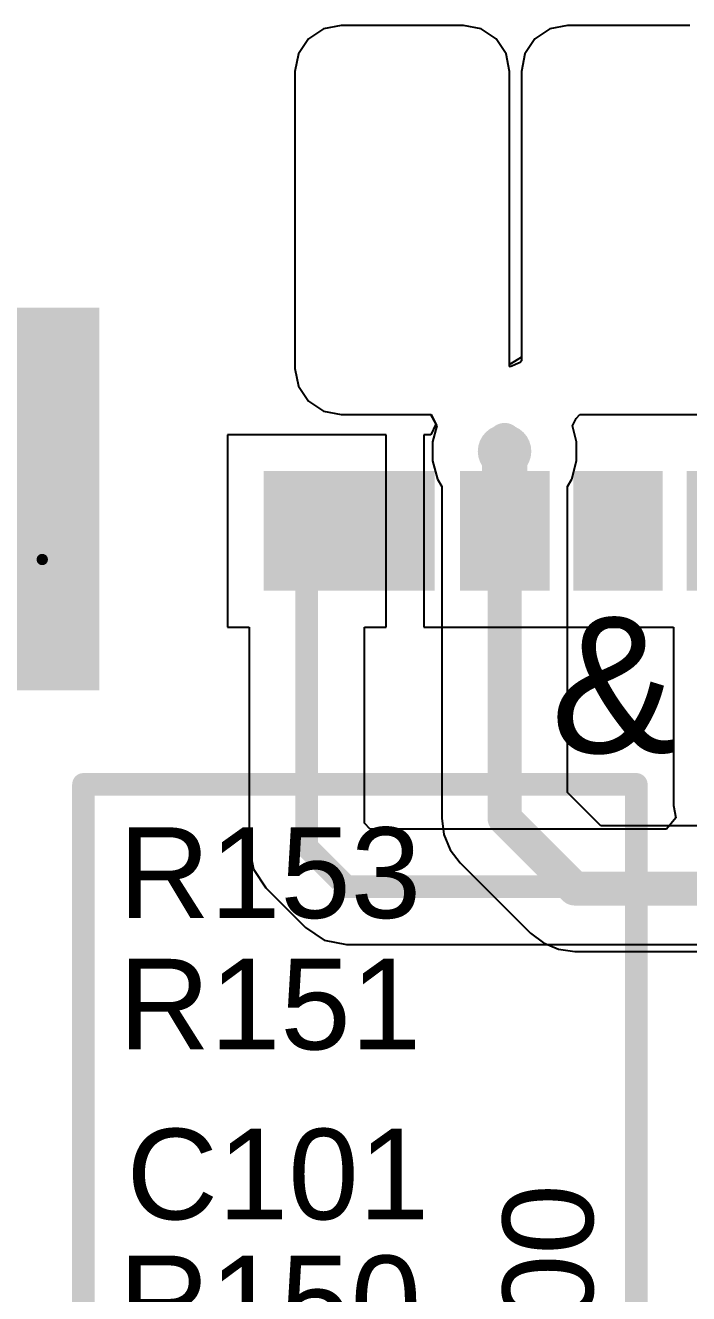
# Model space of a CAD drawing. Header units: millimetres. Extents: x -3 to 5437, y -3 to 5435.
# Drawn here: x 20.33 to 27.76, y 97.97 to 112.19 of the extents above; entities that cross this region are included whole.
import ezdxf

# ---------------------------------------------------------------- set-up
doc = ezdxf.new("R2010")
doc.units = ezdxf.units.MM
for name, color, linetype in [('BottomLayer', 5, 'Continuous'), ('BottomSolder', 6, 'Continuous'), ('TopLayer', 1, 'Continuous'), ('TopOverlay', 2, 'Continuous'), ('TopPaste', 8, 'Continuous'), ('TopSolder', 216, 'Continuous'), ('ViaHoleLayer', 16, 'Continuous')]:
    doc.layers.add(name, color=color, linetype=linetype)
doc.styles.add('Arial', font='', dxfattribs={"height": 0.2})
doc.styles.get('Arial').set_extended_font_data('Arial')

# ---------------------------------------------------------------- blocks, each defined once
blk = doc.blocks.new('XKNANO_113_192')
at = {"layer": 'TopLayer'}
for points in [[(-1.42, 7.31), (-0.62, 7.31), (-0.62, 6.17), (-1.42, 6.17)], [(-0.15, 7.31), (0.65, 7.31), (0.65, 6.17), (-0.15, 6.17)], [(1.139, 7.31), (1.901, 7.31), (1.901, 6.17), (1.139, 6.17)], [(2.089, 7.31), (2.851, 7.31), (2.851, 6.17), (2.089, 6.17)]]:
    blk.add_hatch(color=1, dxfattribs=at).paths.add_polyline_path(points)
at = {"layer": 'TopPaste'}
for points in [[(-1.42, 7.31), (-0.62, 7.31), (-0.62, 6.17), (-1.42, 6.17)], [(-0.15, 7.31), (0.65, 7.31), (0.65, 6.17), (-0.15, 6.17)], [(1.139, 7.31), (1.901, 7.31), (1.901, 6.17), (1.139, 6.17)], [(2.089, 7.31), (2.851, 7.31), (2.851, 6.17), (2.089, 6.17)]]:
    blk.add_hatch(color=8, dxfattribs=at).paths.add_polyline_path(points)
at = {"layer": 'TopSolder'}
for points in [[(-2.792, 7.412), (-1.788, 7.412), (-1.788, 6.068), (-2.792, 6.068)], [(-1.522, 7.412), (-0.518, 7.412), (-0.518, 6.068), (-1.522, 6.068)], [(-0.252, 7.412), (0.752, 7.412), (0.752, 6.068), (-0.252, 6.068)], [(1.037, 7.412), (2.003, 7.412), (2.003, 6.068), (1.037, 6.068)], [(1.987, 7.412), (2.953, 7.412), (2.953, 6.068), (1.987, 6.068)]]:
    blk.add_hatch(color=216, dxfattribs=at).paths.add_polyline_path(points)
at = {"layer": 'TopOverlay', "const_width": 0.127}
blk.add_lwpolyline([(6.579, 7.061), (5.436, 7.061)], dxfattribs=at)
at = {"layer": 'TopOverlay', "const_width": 0.0635}
blk.add_lwpolyline([(5.404, 7.061, 1), (5.467, 7.061, 1)], format="xyb", close=True, dxfattribs=at)

msp = doc.modelspace()

# ---------------------------------------------------------------- hatches: boundary and pattern name
at = {"layer": 'BottomLayer'}
h = msp.add_hatch(color=5, dxfattribs=at)
edge = h.paths.add_edge_path()
edge.add_arc((25.701, 107.417), 0.3, 0, 360)
at = {"layer": 'BottomSolder'}
h = msp.add_hatch(color=6, dxfattribs=at)
edge = h.paths.add_edge_path()
edge.add_arc((25.701, 107.417), 0.15, 0, 360)
at = {"layer": 'TopLayer'}
msp.add_hatch(color=1, dxfattribs=at).paths.add_polyline_path([(15.951, 104.739), (21.158, 104.739), (21.158, 109.029), (15.951, 109.029)])
h = msp.add_hatch(color=1, dxfattribs=at)
edge = h.paths.add_edge_path()
edge.add_arc((25.701, 107.417), 0.3, 0, 360)
at = {"layer": 'TopSolder'}
h = msp.add_hatch(color=216, dxfattribs=at)
edge = h.paths.add_edge_path()
edge.add_arc((25.701, 107.417), 0.15, 0, 360)
at = {"layer": 'ViaHoleLayer'}
h = msp.add_hatch(color=16, dxfattribs=at)
edge = h.paths.add_edge_path()
edge.add_arc((25.701, 107.417), 0.15, 0, 360)

# ---------------------------------------------------------------- linework, layer by layer
at = {"layer": 'BottomLayer'}
for p, q in [((23.868, 112.192), (23.67, 112.152)), ((25.239, 112.192), (23.868, 112.192)), ((25.438, 112.152), (25.239, 112.192)), ((26.408, 112.192), (26.21, 112.152)), ((27.779, 112.192), (26.408, 112.192)), ((23.502, 112.04), (23.389, 111.872)), ((23.67, 112.152), (23.502, 112.04)), ((25.606, 112.04), (25.438, 112.152)), ((25.718, 111.872), (25.606, 112.04)), ((26.042, 112.04), (25.929, 111.872)), ((26.21, 112.152), (26.042, 112.04)), ((23.389, 111.872), (23.35, 111.674)), ((25.757, 111.674), (25.718, 111.872)), ((25.929, 111.872), (25.89, 111.674)), ((23.35, 111.674), (23.35, 108.346)), ((25.757, 108.395), (25.757, 111.674)), ((25.89, 111.674), (25.89, 108.473)), ((23.35, 108.346), (23.389, 108.148)), ((25.764, 108.392), (25.757, 108.395)), ((25.89, 108.473), (25.764, 108.392)), ((23.389, 108.148), (23.502, 107.98)), ((23.502, 107.98), (23.67, 107.868)), ((23.67, 107.868), (23.868, 107.829)), ((23.868, 107.829), (24.877, 107.829)), ((24.877, 107.829), (24.941, 107.702)), ((26.462, 107.702), (26.504, 107.784)), ((26.504, 107.784), (26.544, 107.829)), ((26.544, 107.829), (30.319, 107.829)), ((24.941, 107.702), (24.893, 107.524)), ((26.509, 107.524), (26.462, 107.702)), ((24.893, 107.524), (24.893, 107.311)), ((26.509, 107.311), (26.509, 107.524)), ((24.893, 107.311), (24.949, 107.106)), ((26.454, 107.106), (26.509, 107.311)), ((24.949, 107.106), (24.997, 107.022)), ((26.406, 107.022), (26.454, 107.106)), ((24.997, 107.022), (24.997, 103.303)), ((26.406, 103.594), (26.406, 107.022)), ((26.78, 103.22), (26.406, 103.594)), ((24.997, 103.303), (25.021, 103.12)), ((32.222, 103.22), (26.78, 103.22)), ((25.021, 103.12), (25.091, 102.95)), ((25.091, 102.95), (25.203, 102.804)), ((25.203, 102.804), (25.99, 102.017)), ((25.99, 102.017), (26.136, 101.906)), ((26.136, 101.906), (26.306, 101.835)), ((26.306, 101.835), (26.488, 101.811)), ((26.488, 101.811), (31.97, 101.811))]:
    msp.add_line(p, q, dxfattribs=at)
at = {"layer": 'BottomLayer', "const_width": 0.381}
for points in [[(25.701, 107.417), (25.701, 107.544)], [(25.701, 103.303), (25.701, 107.417)], [(25.701, 103.303), (26.488, 102.516)], [(26.488, 102.516), (32.617, 102.516)]]:
    msp.add_lwpolyline(points, dxfattribs=at)
at = {"layer": 'BottomLayer', "const_width": 0.191}
for points in [[(25.606, 107.544, 1), (25.797, 107.544, 1)], [(25.606, 107.417, 1), (25.797, 107.417, 1)], [(25.606, 107.417, 1), (25.797, 107.417, 1)], [(25.606, 103.303, 1), (25.797, 103.303, 1)], [(25.606, 103.303, 1), (25.797, 103.303, 1)], [(26.393, 102.516, 1), (26.584, 102.516, 1)], [(26.393, 102.516, 1), (26.584, 102.516, 1)]]:
    msp.add_lwpolyline(points, format="xyb", close=True, dxfattribs=at)
at = {"layer": 'TopLayer'}
for p, q in [((23.868, 112.192), (23.67, 112.152)), ((25.239, 112.192), (23.868, 112.192)), ((25.438, 112.152), (25.239, 112.192)), ((26.408, 112.192), (26.21, 112.152)), ((27.779, 112.192), (26.408, 112.192)), ((23.502, 112.04), (23.389, 111.872)), ((23.67, 112.152), (23.502, 112.04)), ((25.606, 112.04), (25.438, 112.152)), ((25.718, 111.872), (25.606, 112.04)), ((26.042, 112.04), (25.929, 111.872)), ((26.21, 112.152), (26.042, 112.04)), ((23.389, 111.872), (23.35, 111.674)), ((25.757, 111.674), (25.718, 111.872)), ((25.929, 111.872), (25.89, 111.674)), ((23.35, 111.674), (23.35, 108.346)), ((25.757, 108.367), (25.757, 111.674)), ((25.89, 111.674), (25.89, 108.432)), ((23.35, 108.346), (23.389, 108.148)), ((25.763, 108.363), (25.757, 108.367)), ((25.875, 108.413), (25.763, 108.363)), ((25.89, 108.432), (25.875, 108.413)), ((23.389, 108.148), (23.502, 107.98)), ((23.502, 107.98), (23.67, 107.868)), ((23.67, 107.868), (23.868, 107.829)), ((23.868, 107.829), (24.87, 107.829)), ((24.87, 107.829), (24.93, 107.723)), ((24.93, 107.723), (24.876, 107.603)), ((24.372, 107.603), (22.594, 107.603)), ((22.594, 107.603), (22.594, 105.447)), ((24.372, 105.447), (24.372, 107.603)), ((24.876, 107.603), (24.795, 107.603)), ((24.795, 107.603), (24.795, 105.447)), ((22.594, 105.447), (22.836, 105.447)), ((22.836, 105.447), (22.836, 102.981)), ((24.13, 103.249), (24.13, 105.447)), ((24.13, 105.447), (24.372, 105.447)), ((24.795, 105.447), (27.596, 105.447)), ((27.596, 105.447), (27.596, 103.445)), ((27.596, 103.445), (27.622, 103.31)), ((24.196, 103.183), (24.13, 103.249)), ((27.622, 103.31), (27.518, 103.183)), ((27.518, 103.183), (24.196, 103.183)), ((22.836, 102.981), (22.885, 102.733)), ((22.885, 102.733), (23.025, 102.523)), ((23.025, 102.523), (23.47, 102.078)), ((23.47, 102.078), (23.68, 101.938)), ((23.68, 101.938), (23.928, 101.888)), ((23.928, 101.888), (29.906, 101.888))]:
    msp.add_line(p, q, dxfattribs=at)
for points, const_width in [([(25.701, 106.527), (25.701, 107.417)], 0.508), ([(23.483, 102.981), (23.483, 106.525)], 0.254), ([(25.701, 106.527), (25.703, 106.525)], 0.254), ([(23.483, 102.981), (23.928, 102.536)], 0.254), ([(23.928, 102.536), (30.614, 102.536)], 0.254)]:
    msp.add_lwpolyline(points, dxfattribs=dict(at, const_width=const_width))
for points, const_width in [([(25.574, 107.417, 1), (25.828, 107.417, 1)], 0.254), ([(25.574, 106.527, 1), (25.828, 106.527, 1)], 0.254), ([(23.42, 106.525, 1), (23.547, 106.525, 1)], 0.127), ([(25.638, 106.527, 1), (25.765, 106.527, 1)], 0.127), ([(25.64, 106.525, 1), (25.767, 106.525, 1)], 0.127), ([(23.42, 102.981, 1), (23.547, 102.981, 1)], 0.127), ([(23.42, 102.981, 1), (23.547, 102.981, 1)], 0.127), ([(23.865, 102.536, 1), (23.992, 102.536, 1)], 0.127), ([(23.865, 102.536, 1), (23.992, 102.536, 1)], 0.127)]:
    msp.add_lwpolyline(points, format="xyb", close=True, dxfattribs=dict(at, const_width=const_width))
at = {"layer": 'TopOverlay', "const_width": 0.254}
for points in [[(20.98, 103.683), (27.178, 103.683)], [(20.98, 91.389), (20.98, 103.683)], [(27.178, 91.389), (27.178, 103.683)]]:
    msp.add_lwpolyline(points, dxfattribs=at)
at = {"layer": 'TopOverlay', "const_width": 0.127}
for points in [[(20.917, 103.683, 1), (21.044, 103.683, 1)], [(20.917, 103.683, 1), (21.044, 103.683, 1)], [(27.114, 103.683, 1), (27.241, 103.683, 1)], [(27.114, 103.683, 1), (27.241, 103.683, 1)]]:
    msp.add_lwpolyline(points, format="xyb", close=True, dxfattribs=at)

# ---------------------------------------------------------------- block references
at = {"rotation": 180}
msp.add_blockref('XKNANO_113_192', (25.953, 113.265), dxfattribs=at)

# ---------------------------------------------------------------- texts
at = {"layer": 'TopOverlay', "style": 'Arial'}
for s, height, p in [('&', 1.524, (26.219, 104.037)), ('R153', 1.016, (21.373, 102.185)), ('R151', 1.016, (21.373, 100.712)), ('C101', 1.016, (21.462, 98.807)), ('R150', 1.016, (21.373, 97.385))]:
    msp.add_text(s, height=height, dxfattribs=at).set_placement(p)
msp.add_text('C100', height=1.016, rotation=90, dxfattribs=at).set_placement((26.695, 95.809))

doc.saveas('drawing.dxf')
